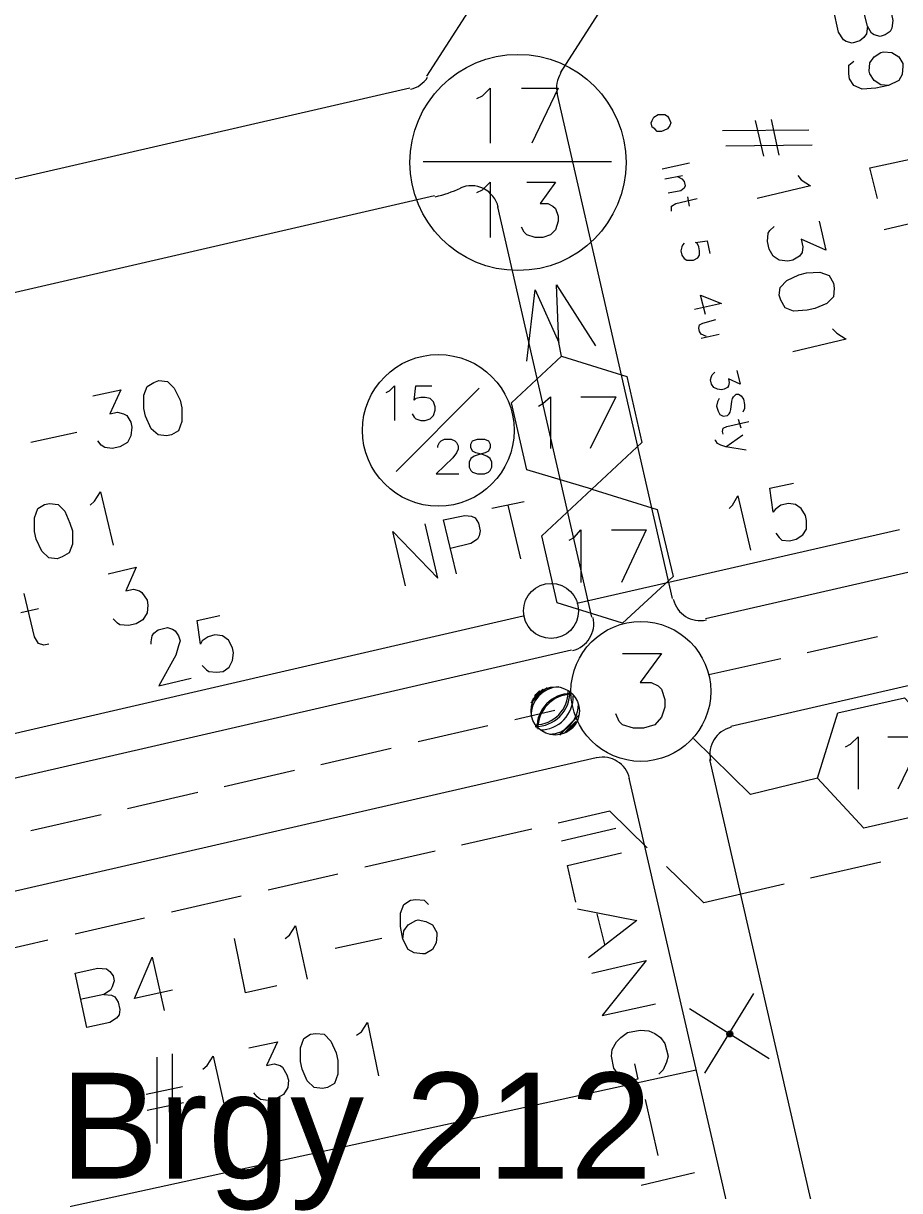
# Model space of a CAD drawing. Header units: millimetres. Extents: x 0.09 to 0.957, y 0.015 to 0.727.
# Drawn here: x 0.4397 to 0.5489, y 0.3607 to 0.5061 of the extents above; entities that cross this region are included whole.
import ezdxf

# ---------------------------------------------------------------- set-up
doc = ezdxf.new("R2010")
doc.units = ezdxf.units.MM
for name, color, linetype, true_color in [('PDF_s48$Cable-565', 23, 'Continuous', 0xdd8a6e), ('PDF_s48$LOTS', 254, 'Continuous', 0xdcdcdc), ('PDF_s48$ROAD', 8, 'Continuous', 0x808080), ('PDF_s48$SDU', 157, 'Continuous', 0x396472), ('PDF_Text', 52, 'Continuous', 0xb8b800)]:
    doc.layers.add(name, color=color, linetype=linetype, true_color=true_color)
for name, color, linetype in [('PDF_s48$HCOUNT', 1, 'Continuous'), ('PDF_s48$NAME-LANDMARK', 7, 'Continuous'), ('PDF_s48$NAME-ROAD', 7, 'Continuous'), ('PDF_s48$Passives-Splt2way', 7, 'Continuous'), ('PDF_s48$Passives-TapOffs', 7, 'Continuous'), ('PDF_s48$POLE', 7, 'Continuous'), ('PDF_s48$STRAND', 7, 'Continuous'), ('PDF_s48$Symbols-EndOfLine', 7, 'Continuous'), ('PDF_s48$Symbols-Terminator', 7, 'Continuous')]:
    doc.layers.add(name, color=color, linetype=linetype)
doc.styles.add('PDF Swiss721BT-LightCondensed', font='arial.ttf')

msp = doc.modelspace()

# ---------------------------------------------------------------- hatches: boundary and pattern name
at = {"layer": 'PDF_s48$STRAND', "true_color": 0xdcdcdc, "transparency": 33554559}
for points in [[(0.5273115332031202, 0.3805260937499965), (0.5272059374999952, 0.3802093066406215), (0.5276283203124952, 0.3803149023437465)], [(0.5276283203124952, 0.3803149023437465), (0.5272059374999952, 0.3802093066406215), (0.5274171289062451, 0.3798925195312465)], [(0.5276283203124952, 0.3803149023437465), (0.5274171289062451, 0.3798925195312465), (0.5277339160156203, 0.3798925195312465)], [(0.5276283203124952, 0.3803149023437465), (0.5278395117187451, 0.3806316894531215), (0.5275227246093701, 0.3806316894531215)], [(0.5280507031249952, 0.3803149023437465), (0.5278395117187451, 0.3806316894531215), (0.5276283203124952, 0.3803149023437465)], [(0.5277339160156203, 0.3798925195312465), (0.5280507031249952, 0.3799981152343715), (0.5276283203124952, 0.3803149023437465)], [(0.5276283203124952, 0.3803149023437465), (0.5280507031249952, 0.3799981152343715), (0.5280507031249952, 0.3803149023437465)]]:
    msp.add_hatch(color=254, dxfattribs=at).paths.add_polyline_path(points)

# ---------------------------------------------------------------- linework, layer by layer
at = {"layer": 'PDF_s48$Cable-565', "lineweight": 13}
for points in [[(0.54610756835937, 0.4297336914062461), (0.5373431249999951, 0.4277273730468711)], [(0.5340696582031202, 0.4269882031249961), (0.5250940234374953, 0.4249818847656212)], [(0.5058756054687454, 0.4205468652343712), (0.5009126074218705, 0.4193853124999962)], [(0.4975335449218705, 0.4186461425781212), (0.4888746972656205, 0.4166398242187463)], [(0.5386102734374952, 0.4120992089843713), (0.5302682128906202, 0.4100928906249962), (0.5231933007812453, 0.4170622070312462)], [(0.4854956347656206, 0.4157950585937462), (0.4767311914062457, 0.4137887402343712)], [(0.4734577246093707, 0.4130495703124962), (0.4646932812499957, 0.4110432519531213)], [(0.4614198144531208, 0.4103040820312463), (0.4526553710937458, 0.4082977636718713)], [(0.4493819042968709, 0.4075585937499963), (0.440617460937496, 0.4055522753906213)], [(0.5173855371093703, 0.4034403613281213), (0.5127393261718703, 0.4079809765624963), (0.5062979882812453, 0.4065026367187463)], [(0.5030245214843704, 0.4057634667968713), (0.4942600781249955, 0.4037571484374963)], [(0.4909866113281205, 0.4030179785156213), (0.4822221679687456, 0.4010116601562463)], [(0.54652995117187, 0.4016452343749963), (0.537765507812495, 0.3996389160156213)], [(0.4788431054687456, 0.4001668945312464), (0.4701842578124957, 0.3981605761718713)], [(0.5344920410156201, 0.3988997460937464), (0.5244604492187454, 0.3965766406249964), (0.5198142382812452, 0.4011172558593713)], [(0.4668051953124957, 0.3974214062499963), (0.4581463476562459, 0.3954150878906213)], [(0.4547672851562459, 0.3946759179687463), (0.4461084374999959, 0.3926695996093714)], [(0.442729374999996, 0.3919304296874964), (0.434070527343746, 0.3899241113281215)]]:
    msp.add_lwpolyline(points, dxfattribs=at)
at = {"layer": 'PDF_s48$HCOUNT', "lineweight": 9}
for points in [[(0.4848620605468705, 0.4601452539062458), (0.4852844433593705, 0.4603564453124958), (0.4859180175781205, 0.4609900195312458), (0.4859180175781205, 0.4566605957031208)], [(0.4881355273437455, 0.4575053613281208), (0.4883467187499956, 0.4570829785156209), (0.4885579101562456, 0.4568717871093709), (0.4891914843749955, 0.4566605957031208), (0.4897194628906206, 0.4566605957031208), (0.4903530371093705, 0.4568717871093709), (0.4907754199218705, 0.4572941699218708), (0.4909866113281205, 0.4579277441406208), (0.4909866113281205, 0.4583501269531208), (0.4907754199218705, 0.4589837011718708), (0.4903530371093705, 0.4594060839843709), (0.4897194628906206, 0.4595116796874958), (0.4891914843749955, 0.4595116796874958), (0.4885579101562456, 0.4594060839843709), (0.4883467187499956, 0.4591948925781208), (0.4885579101562456, 0.4609900195312458), (0.4905642285156205, 0.4609900195312458)], [(0.4964775878906205, 0.4606732324218708), (0.4861292089843705, 0.4503248535156209)], [(0.4913033984374956, 0.4532815332031209), (0.4913033984374956, 0.4534927246093709), (0.4915145898437455, 0.4539151074218708), (0.4917257812499955, 0.4541262988281209), (0.4921481640624955, 0.4543374902343709), (0.4929929296874955, 0.4543374902343709), (0.4934153124999955, 0.4541262988281209), (0.4936265039062455, 0.4539151074218708), (0.4938376953124955, 0.4534927246093709), (0.4938376953124955, 0.4530703417968709), (0.4936265039062455, 0.4526479589843709), (0.4932041210937454, 0.4520143847656209), (0.4910922070312455, 0.4500080664062459), (0.4939432910156205, 0.4500080664062459)]]:
    msp.add_lwpolyline(points, dxfattribs=at)
msp.add_lwpolyline([(0.4962663964843705, 0.4543374902343709), (0.4971111621093704, 0.4543374902343709), (0.4976391406249955, 0.4541262988281209), (0.4978503320312454, 0.4537039160156209), (0.4978503320312454, 0.4532815332031209), (0.4976391406249955, 0.4528591503906209), (0.4972167578124954, 0.4526479589843709), (0.4964775878906205, 0.4524367675781209), (0.4958440136718705, 0.4522255761718708), (0.4954216308593705, 0.4519087890624959), (0.4952104394531205, 0.4514864062499959), (0.4952104394531205, 0.4508528320312459), (0.4954216308593705, 0.4504304492187459), (0.4956328222656205, 0.4502192578124959), (0.4962663964843705, 0.4500080664062459), (0.4971111621093704, 0.4500080664062459), (0.4976391406249955, 0.4502192578124959), (0.4978503320312454, 0.4504304492187459), (0.4980615234374955, 0.4508528320312459), (0.4980615234374955, 0.4514864062499959), (0.4978503320312454, 0.4519087890624959), (0.4974279492187455, 0.4522255761718708), (0.4968999707031205, 0.4524367675781209), (0.4960552050781205, 0.4526479589843709), (0.4956328222656205, 0.4528591503906209), (0.4954216308593705, 0.4532815332031209), (0.4954216308593705, 0.4537039160156209), (0.4956328222656205, 0.4541262988281209)], close=True, dxfattribs=at)
msp.add_circle((0.491374404822804, 0.4554351811899925), 0.0094508149037539, dxfattribs=at)
at = {"layer": 'PDF_s48$LOTS', "lineweight": 0}
msp.add_lwpolyline([(0.4183367675781212, 0.3528600195312467), (0.5235100878906203, 0.3757742871093716)], dxfattribs=at)
at = {"layer": 'PDF_s48$NAME-LANDMARK', "lineweight": 0}
msp.add_lwpolyline([(0.5201310253906203, 0.4942526660156205), (0.5203422167968702, 0.4937246874999955), (0.5202366210937452, 0.4934079003906204), (0.5199198339843702, 0.4929855175781205), (0.5194974511718702, 0.4927743261718705), (0.5191806640624952, 0.4926687304687455), (0.5186526855468703, 0.4926687304687455), (0.5183358984374954, 0.4929855175781205), (0.5180191113281203, 0.4931967089843705), (0.5179135156249953, 0.4937246874999955), (0.5180191113281203, 0.4940414746093705), (0.5182303027343702, 0.4944638574218705), (0.5187582812499953, 0.4947806445312456), (0.5196030468749953, 0.4947806445312456), (0.5199198339843702, 0.4945694531249955)], close=True, dxfattribs=at)
for points in [[(0.5192862597656203, 0.4880225195312456), (0.5226653222656202, 0.4887616894531205)], [(0.5196030468749953, 0.4867553710937456), (0.5218205566406203, 0.4871777539062455)], [(0.5211869824218703, 0.4870721582031205), (0.5217149609374953, 0.4867553710937456), (0.5220317480468701, 0.4864385839843706), (0.5221373437499953, 0.4859106054687456), (0.5220317480468701, 0.4855938183593706), (0.5216093652343702, 0.4852770312499956), (0.5200254296874953, 0.4849602441406206)], [(0.5204478124999952, 0.4827427343749956), (0.5204478124999952, 0.4833763085937456), (0.5209757910156202, 0.4836930957031206), (0.5236156835937451, 0.4843266699218706)], [(0.5226653222656202, 0.4833763085937456), (0.5224541308593702, 0.4845378613281206)], [(0.5220317480468701, 0.4787300976562456), (0.5218205566406203, 0.4785189062499957), (0.5217149609374953, 0.4783077148437456), (0.5216093652343702, 0.4777797363281206), (0.5217149609374953, 0.4772517578124957), (0.5220317480468701, 0.4768293749999957), (0.5223485351562452, 0.4766181835937457), (0.5231933007812453, 0.4766181835937457), (0.5237212792968702, 0.4769349707031206), (0.5239324707031202, 0.4772517578124957), (0.5239324707031202, 0.4777797363281206), (0.5238268749999953, 0.4783077148437456), (0.5236156835937451, 0.4787300976562456), (0.5234044921874953, 0.4788356933593706), (0.5248828320312452, 0.4790468847656207), (0.5251996191406202, 0.4774629492187457)], [(0.5246716406249952, 0.4698600585937457), (0.5240380664062452, 0.4722887597656208), (0.5266779589843703, 0.4712328027343708), (0.5232988964843701, 0.4704936328124957)], [(0.5247772363281202, 0.4671145703124957), (0.5241436621093702, 0.4674313574218707), (0.5239324707031202, 0.4677481445312458), (0.5238268749999953, 0.4681705273437457), (0.5239324707031202, 0.4685929101562457), (0.5243548535156202, 0.4688041015624957), (0.5259387890624952, 0.4692264843749957)], [(0.5241436621093702, 0.4669033789062457), (0.5263611718749952, 0.4674313574218707)], [(0.5285786816406202, 0.4628907421874958), (0.5290010644531202, 0.4612012109374958), (0.5275227246093701, 0.4618347851562458), (0.5276283203124952, 0.4614124023437458), (0.5275227246093701, 0.4609900195312458), (0.5274171289062451, 0.4607788281249958), (0.5269947460937452, 0.4605676367187458), (0.5266779589843703, 0.4604620410156208), (0.5261499804687452, 0.4605676367187458), (0.5257275976562453, 0.4607788281249958), (0.5254108105468703, 0.4612012109374958), (0.5253052148437451, 0.4617291894531208), (0.5254108105468703, 0.4621515722656208), (0.5255164062499952, 0.4623627636718707), (0.5258331933593702, 0.4626795507812458)], [(0.5263611718749952, 0.4594060839843709), (0.5261499804687452, 0.4589837011718708), (0.5260443847656202, 0.4584557226562458), (0.5262555761718702, 0.4578221484374958), (0.5264667675781202, 0.4573997656249958), (0.5268891503906202, 0.4571885742187459), (0.5274171289062451, 0.4572941699218708), (0.5276283203124952, 0.4575053613281208), (0.5277339160156203, 0.4577165527343709), (0.5278395117187451, 0.4580333398437458), (0.5279451074218703, 0.4590892968749958), (0.5280507031249952, 0.4594060839843709), (0.5281562988281201, 0.4596172753906208), (0.5284730859374952, 0.4599340624999958), (0.5287898730468701, 0.4599340624999958), (0.5291066601562451, 0.4597228710937458), (0.5294234472656201, 0.4593004882812458), (0.5295290429687451, 0.4586669140624958), (0.5295290429687451, 0.4581389355468709), (0.5293178515624951, 0.4577165527343709)], [(0.5291066601562451, 0.4557102343749958), (0.5287898730468701, 0.4567661914062458)], [(0.5268891503906202, 0.4549710644531208), (0.5267835546874952, 0.4552878515624958), (0.5268891503906202, 0.4557102343749958), (0.5273115332031202, 0.4559214257812458), (0.5300570214843701, 0.4565549999999959)], [(0.5272059374999952, 0.4533871289062458), (0.5265723632812451, 0.4535983203124959), (0.5261499804687452, 0.4538095117187459), (0.5259387890624952, 0.4541262988281209), (0.5258331933593702, 0.4542318945312458)], [(0.5297402343749952, 0.4529647460937458), (0.5272059374999952, 0.4533871289062458), (0.5293178515624951, 0.4548654687499959)], [(0.4502266699218709, 0.437547773437496), (0.4537113281249959, 0.438392539062496), (0.4524441796874959, 0.435435859374996), (0.4533945410156209, 0.4356470507812461), (0.4541337109374959, 0.435435859374996), (0.4544504980468708, 0.4352246679687461), (0.4550840722656208, 0.434274306640621), (0.4551896679687459, 0.433640732421871), (0.4550840722656208, 0.4326903710937461), (0.4545560937499959, 0.4318456054687461), (0.4537113281249959, 0.4313176269531211), (0.4527609667968708, 0.4311064355468711), (0.4517050097656209, 0.4312120312499961), (0.4513882226562459, 0.4314232226562461), (0.450860244140621, 0.431951201171871)], [(0.442834970703121, 0.4287833300781211), (0.442201396484371, 0.4286777343749961), (0.4415678222656209, 0.4288889257812461), (0.441039843749996, 0.4297336914062461), (0.439772695312496, 0.4351190722656211)], [(0.4415678222656209, 0.433218349609371), (0.439350312499996, 0.4326903710937461)]]:
    msp.add_lwpolyline(points, dxfattribs=at)
at = {"layer": 'PDF_s48$NAME-ROAD', "lineweight": 9}
for points in [[(0.5067203710937453, 0.4042851269531213), (0.5134784960937453, 0.4058690624999963)], [(0.5085154980468704, 0.3966822363281213), (0.5074595410156205, 0.4012228515624964), (0.5142176660156202, 0.4028067871093713)], [(0.5087266894531205, 0.3958374707031214), (0.5161183886718704, 0.3943591308593714), (0.5100994335937453, 0.3897129199218714)], [(0.5121057519531202, 0.3914024511718714), (0.5111553906249953, 0.3952038964843714)], [(0.5105218164062454, 0.3878121972656214), (0.5172799414062453, 0.3893961328124964), (0.5117889648437453, 0.3825324121093715), (0.5184414941406204, 0.3840107519531215)], [(0.5158016015624954, 0.3765134570312465), (0.5162239843749952, 0.3746127343749965), (0.5152736230468702, 0.3744015429687466), (0.5145344531249954, 0.3747183300781216), (0.5137952832031204, 0.3752463085937465), (0.5132673046874953, 0.3759854785156215), (0.5129505175781203, 0.3774638183593715), (0.5130561132812453, 0.3783085839843715), (0.5135840917968703, 0.3792589453124965), (0.5141120703124953, 0.3797869238281215), (0.5149568359374952, 0.3804204980468715), (0.5165407714843702, 0.3807372851562465), (0.5175967285156203, 0.3806316894531215), (0.5183358984374954, 0.3803149023437465), (0.5190750683593702, 0.3797869238281215), (0.5196030468749953, 0.3790477539062465), (0.5200254296874953, 0.3774638183593715), (0.5198142382812452, 0.3767246484374965), (0.5193918554687453, 0.3757742871093716), (0.5188638769531203, 0.3752463085937465)], [(0.5187582812499953, 0.3651091210937467), (0.5171743457031203, 0.3720784374999966)], [(0.5166463671874953, 0.3614132714843717), (0.5232988964843701, 0.3629972070312466)]]:
    msp.add_lwpolyline(points, dxfattribs=at)
at = {"layer": 'PDF_s48$Passives-Splt2way', "lineweight": 9}
for points in [[(0.5143232617187453, 0.4276217773437461), (0.5191806640624952, 0.4276217773437461), (0.5165407714843702, 0.4240315234374961), (0.5179135156249953, 0.4240315234374961), (0.5187582812499953, 0.4236091406249961), (0.5191806640624952, 0.4231867578124961), (0.5196030468749953, 0.4219196093749961), (0.5196030468749953, 0.4209692480468712), (0.5191806640624952, 0.4197020996093712), (0.5183358984374954, 0.4187517382812462), (0.5169631542968702, 0.4183293554687462), (0.5156960058593703, 0.4183293554687462), (0.5143232617187453, 0.4187517382812462), (0.5139008789062453, 0.4191741210937462), (0.5134784960937453, 0.4201244824218711)], [(0.5040804785156203, 0.4229755664062461), (0.5033413085937454, 0.4222363964843712), (0.5040804785156203, 0.4229755664062461), (0.5033413085937454, 0.4223419921874961)], [(0.5039748828124954, 0.4229755664062461), (0.5034469042968704, 0.4223419921874961), (0.5039748828124954, 0.4228699707031212), (0.5034469042968704, 0.4224475878906211), (0.5038692871093704, 0.4228699707031212)], [(0.5038692871093704, 0.4227643749999962), (0.5035524999999954, 0.4224475878906211)], [(0.5037636914062454, 0.4227643749999962), (0.5036580957031204, 0.4225531835937461)], [(0.5088322851562453, 0.4199132910156212), (0.5065091796874954, 0.4175901855468712), (0.5088322851562453, 0.4199132910156212), (0.5065091796874954, 0.4174845898437462)], [(0.5085154980468704, 0.4190685253906211), (0.5073539453124953, 0.4178013769531212)], [(0.5083043066406204, 0.4186461425781212), (0.5076707324218704, 0.4181181640624962), (0.5081987109374952, 0.4186461425781212), (0.5077763281249954, 0.4181181640624962)], [(0.5081987109374952, 0.4185405468749962), (0.5077763281249954, 0.4182237597656212)], [(0.5080931152343704, 0.4185405468749962), (0.5078819238281203, 0.4182237597656212)]]:
    msp.add_lwpolyline(points, dxfattribs=at)
for points in [[(0.5029189257812455, 0.4214972265624962), (0.5049252441406205, 0.4233979492187462)], [(0.5030245214843704, 0.4217084179687462), (0.5047140527343704, 0.4232923535156212)], [(0.5031301171874955, 0.4219196093749961), (0.5043972656249954, 0.4231867578124961)], [(0.5045028613281204, 0.4231867578124961), (0.5031301171874955, 0.4219196093749961)], [(0.5071427539062455, 0.4178013769531212), (0.5085154980468704, 0.4191741210937462)], [(0.5072483496093703, 0.4178013769531212), (0.5085154980468704, 0.4191741210937462)], [(0.5085154980468704, 0.4190685253906211), (0.5072483496093703, 0.4178013769531212)], [(0.5073539453124953, 0.4179069726562462), (0.5085154980468704, 0.4189629296874962)], [(0.5073539453124953, 0.4179069726562462), (0.5084099023437454, 0.4189629296874962)], [(0.5074595410156205, 0.4179069726562462), (0.5084099023437454, 0.4189629296874962)], [(0.5074595410156205, 0.4179069726562462), (0.5084099023437454, 0.4188573339843712)]]:
    msp.add_lwpolyline(points, close=True, dxfattribs=at)
for centre, radius in [((0.5166127988167281, 0.4229104160042266), 0.0087116445426422), ((0.5059472027743755, 0.4204816070712509), 0.0030094769131199)]:
    msp.add_circle(centre, radius, dxfattribs=at)
for centre, radius, start, end in [((0.5065651774088012, 0.4198604931641014), 0.0036466338648933, 92.53978171343367, 180.8295869223118), ((0.5033941064452413, 0.4229227685547528), 0.0041713644237402, 270.7252242999611, 0.725224298098252), ((0.5034997021485051, 0.4228171728514844), 0.0042769518767355, 269.2926806304748, 0.7073193695512093), ((0.5079347216796978, 0.4183821533202983), 0.0042769518768195, 90.70731936874384, 180.7073193684017), ((0.5080403173829656, 0.4182765576170304), 0.004276951876964, 90.7073193706312, 180.7073193664649), ((0.5040276806640588, 0.4222891943359288), 0.0041713644236653, 270.7252242990469, 0.7252242991269704), ((0.5051892333984263, 0.4212332373046838), 0.0036434343308522, 270.8303154863615, 0.8303154862532736)]:
    msp.add_arc(centre, radius, start, end, dxfattribs=at)
at = {"layer": 'PDF_s48$Passives-TapOffs', "lineweight": 9}
for points in [[(0.5004902246093704, 0.4588781054687459), (0.5067203710937453, 0.4646858691406207), (0.5148512402343703, 0.4621515722656208), (0.5167519628906203, 0.4539151074218708), (0.5105218164062454, 0.448107343749996), (0.5023909472656204, 0.4505360449218708)], [(0.5042916699218704, 0.442299580078121), (0.5105218164062454, 0.448107343749996), (0.5186526855468703, 0.4455730468749959), (0.5206590039062453, 0.437230986328121), (0.5143232617187453, 0.4314232226562461), (0.5061923925781203, 0.4339575195312461)], [(0.54441803710937, 0.4058690624999963), (0.5386102734374952, 0.4120992089843713), (0.5411445703124951, 0.4202300781249962), (0.54948663085937, 0.4221308007812461), (0.5552943945312449, 0.4159006542968712), (0.552760097656245, 0.4077697851562462)]]:
    msp.add_lwpolyline(points, close=True, dxfattribs=at)
for points in [[(0.5038692871093704, 0.4584557226562458), (0.5043972656249954, 0.4587725097656208), (0.5053476269531203, 0.4596172753906208), (0.5053476269531203, 0.4531759374999959)], [(0.5091490722656205, 0.4596172753906208), (0.5134784960937453, 0.4596172753906208), (0.5103106249999954, 0.4531759374999959)], [(0.5076707324218704, 0.441771601562496), (0.5083043066406204, 0.4420883886718709), (0.5091490722656205, 0.443038749999996), (0.5091490722656205, 0.436491816406246)], [(0.5129505175781203, 0.443038749999996), (0.5172799414062453, 0.443038749999996), (0.5142176660156202, 0.436491816406246)], [(0.5420949316406201, 0.4160062499999963), (0.54272850585937, 0.4163230371093712), (0.5436788671874951, 0.4172733984374962), (0.5436788671874951, 0.4107264648437462)], [(0.54737471679687, 0.4172733984374962), (0.5518097363281199, 0.4172733984374962), (0.54864186523437, 0.4107264648437462)]]:
    msp.add_lwpolyline(points, dxfattribs=at)
at = {"layer": 'PDF_s48$POLE', "lineweight": 0}
for points in [[(0.5020741601562455, 0.4465234082031209), (0.4980615234374955, 0.4456786425781209)], [(0.5016517773437456, 0.439448496093746), (0.5000678417968705, 0.4461010253906209)], [(0.4872907617187456, 0.436069433593746), (0.4857068261718706, 0.442827558593746), (0.4913033984374956, 0.437019794921871), (0.4897194628906206, 0.4437779199218709)], [(0.4936265039062455, 0.437547773437496), (0.4920425683593705, 0.4443058984374959), (0.4946824609374955, 0.4448338769531209), (0.4955272265624954, 0.444728281249996), (0.4959496093749955, 0.4445170898437459), (0.4963719921874955, 0.4438835156249959), (0.4965831835937454, 0.442933154296871), (0.4964775878906205, 0.442299580078121), (0.4962663964843705, 0.441877197265621), (0.4954216308593705, 0.441349218749996), (0.4928873339843705, 0.440715644531246)]]:
    msp.add_lwpolyline(points, dxfattribs=at)
msp.add_circle((0.5054191693770439, 0.4329423819423576), 0.0034318345514758, dxfattribs=at)
at = {"layer": 'PDF_s48$ROAD', "lineweight": 0}
for points in [[(0.4899306542968705, 0.4995324511718704), (0.5051364355468704, 0.5231858886718702)], [(0.5066147753906203, 0.4999548339843705), (0.5167519628906203, 0.5157941894531203)], [(0.4878187402343705, 0.4980541113281204), (0.2252022265624979, 0.437653369140621)], [(0.5205534082031203, 0.434485498046871), (0.5061923925781203, 0.4974205371093704)], [(0.4908810156249955, 0.4846434570312456), (0.3612094921874966, 0.4547598730468709)], [(0.5105218164062454, 0.432162392578121), (0.4988006933593704, 0.4832707128906205)], [(0.5785254492187448, 0.4443058984374959), (0.5246716406249952, 0.431951201171871)], [(0.5815877246093697, 0.430895244140621), (0.5278395117187451, 0.4185405468749962)], [(0.5110497949218704, 0.4146335058593712), (0.4263620410156211, 0.3952038964843714)], [(0.5418837402343701, 0.3418780664062468), (0.5251996191406202, 0.4144223144531212)], [(0.5318521484374952, 0.3395549609374969), (0.5151680273437453, 0.4120992089843713)]]:
    msp.add_lwpolyline(points, dxfattribs=at)
msp.add_lwpolyline([(0.5079875195312454, 0.4280441601562461), (0.3734585937499966, 0.3971046191406213, -0.4202355797910521), (0.3693203195913052, 0.399717465933883)], format="xyb", dxfattribs=at)
for centre, radius, start, end in [((0.4871504125207301, 0.5012655995603728), 0.0034318651357337, 282.9474166541455, 327.2661961152252), ((0.5095376270130526, 0.4980976156298345), 0.003431870039048, 147.2662943779482, 192.9473280092692), ((0.495492795257645, 0.4824688064054402), 0.0034318638305695, 12.94741601016914, 114.0381007595697), ((0.4871503868170856, 0.5012656692119783), 0.0171593799831216, 282.9474256247717, 294.0380718191734), ((0.5240048203305433, 0.4351600015884566), 0.0034318621375283, 192.9474122327028, 282.9473679826957), ((0.5073199984115494, 0.4313583945492867), 0.0034318621375177, 282.9474122324915, 12.9473679828743), ((0.5286511929947041, 0.4150960097475763), 0.0034318621375248, 102.9474122326868, 192.947367982756), ((0.5118608290835005, 0.411294402708402), 0.0034318621375394, 12.94741223280793, 102.9473679825128)]:
    msp.add_arc(centre, radius, start, end, dxfattribs=at)
at = {"layer": 'PDF_s48$SDU', "lineweight": 0}
for points in [[(0.54484041992187, 0.5057625976562453), (0.544734824218745, 0.5048122363281204), (0.54441803710937, 0.5043898535156205), (0.543890058593745, 0.5039674707031204), (0.54293969726562, 0.5036506835937454), (0.542200527343745, 0.5038618749999954), (0.5418837402343701, 0.5040730664062454), (0.5412501660156201, 0.5050234277343704), (0.54061659179687, 0.5078745117187454), (0.54737471679687, 0.5094584472656204), (0.54800829101562, 0.5065017675781204), (0.5479026953124949, 0.5055514062499953), (0.5476915039062451, 0.5051290234374953), (0.5470579296874951, 0.5047066406249954), (0.5464243554687451, 0.5044954492187455), (0.54568518554687, 0.5047066406249954), (0.545368398437495, 0.5049178320312454), (0.54484041992187, 0.5057625976562453), (0.544101249999995, 0.5087192773437454)], [(0.547480312499995, 0.4983708984374954), (0.5458963769531201, 0.4980541113281204), (0.54420684570312, 0.4979485156249954), (0.5431508886718701, 0.4983708984374954), (0.5426229101562451, 0.4992156640624954), (0.5425173144531201, 0.4998492382812455), (0.5425173144531201, 0.5009051953124956), (0.5431508886718701, 0.5014331738281204)], [(0.5319577441406201, 0.4896064550781205), (0.5309017871093702, 0.4940414746093705)], [(0.5338584667968701, 0.4897120507812455), (0.5329081054687452, 0.4941470703124955)], [(0.5267835546874952, 0.4927743261718705), (0.5375543164062452, 0.4928799218749955)], [(0.5272059374999952, 0.4908736035156205), (0.5379766992187451, 0.4909791992187455)], [(0.54610756835937, 0.4843266699218706), (0.545157207031245, 0.4881281152343706), (0.5519153320312449, 0.4896064550781205)], [(0.53618157226562, 0.4871777539062455), (0.5366039550781201, 0.4866497753906205), (0.537765507812495, 0.4859106054687456), (0.5311129785156201, 0.4843266699218706)], [(0.55202092773437, 0.4832707128906205), (0.5524433105468699, 0.4827427343749956), (0.5536048632812449, 0.4820035644531206), (0.54695233398437, 0.4804196289062456)], [(0.538821464843745, 0.4814755859374956), (0.539666230468745, 0.4778853320312457), (0.5366039550781201, 0.4792580761718705), (0.5368151464843701, 0.4783077148437456), (0.536709550781245, 0.4775685449218706), (0.53639276367187, 0.4771461621093706), (0.5355479980468701, 0.4766181835937457), (0.53491442382812, 0.4765125878906206), (0.5338584667968701, 0.4766181835937457), (0.5331192968749952, 0.4771461621093706), (0.5325913183593701, 0.4779909277343706), (0.5323801269531201, 0.4789412890624956), (0.5324857226562452, 0.4799972460937456), (0.5326969140624951, 0.4803140332031206), (0.5332248925781201, 0.4808420117187456)], [(0.5405109960937451, 0.4680649316406207), (0.54103897460937, 0.4675369531249957), (0.542200527343745, 0.4667977832031207), (0.5355479980468701, 0.4652138476562458)], [(0.4483259472656209, 0.4597228710937458), (0.4518106054687459, 0.4604620410156208), (0.4504378613281209, 0.4575053613281208), (0.4513882226562459, 0.4577165527343709), (0.4521273925781209, 0.4575053613281208), (0.4525497753906209, 0.4572941699218708), (0.4530777539062459, 0.4564494042968709), (0.4531833496093709, 0.4558158300781209), (0.4530777539062459, 0.4547598730468709), (0.4526553710937458, 0.4539151074218708), (0.4517050097656209, 0.4533871289062458), (0.4507546484374959, 0.4531759374999959), (0.4498042871093709, 0.4532815332031209), (0.4493819042968709, 0.4535983203124959), (0.4489595214843709, 0.4541262988281209)], [(0.446319628906246, 0.4551822558593709), (0.440617460937496, 0.4539151074218708)], [(0.4480091601562459, 0.4461010253906209), (0.448537138671871, 0.4466290039062459), (0.4492763085937458, 0.4477905566406209), (0.450860244140621, 0.441138027343746)], [(0.4869739746093705, 0.3920360253906214), (0.4866571874999956, 0.3936199609374964), (0.4866571874999956, 0.3953094921874963), (0.4870795703124955, 0.3963654492187463), (0.4879243359374956, 0.3968934277343714), (0.4885579101562456, 0.3969990234374963), (0.4896138671874956, 0.3968934277343714), (0.4901418457031205, 0.3963654492187463)], [(0.4722961718749957, 0.3921416210937464), (0.4728241503906207, 0.3925640039062464), (0.4735633203124957, 0.3937255566406214), (0.4750416601562457, 0.3870730273437464)], [(0.4712402148437457, 0.3862282617187465), (0.4673331738281207, 0.3853834960937465), (0.4659604296874958, 0.3921416210937464)], [(0.4843340820312456, 0.3921416210937464), (0.4785263183593706, 0.3908744726562464)], [(0.4582519433593708, 0.3857002832031214), (0.4535001367187459, 0.3846443261718714), (0.4557176464843708, 0.3898185156249964), (0.4571959863281208, 0.3831659863281215)], [(0.4496986914062459, 0.3851723046874965), (0.4506490527343709, 0.3850667089843714), (0.4510714355468709, 0.3848555175781214), (0.4514938183593709, 0.3842219433593715), (0.4517050097656209, 0.3832715820312465), (0.4515994140624958, 0.3826380078124964), (0.4512826269531209, 0.3822156249999965), (0.4504378613281209, 0.3816876464843715), (0.4475867773437459, 0.3810540722656215), (0.4461084374999959, 0.3878121972656214), (0.4489595214843709, 0.3884457714843714), (0.4500154785156209, 0.3883401757812464), (0.4504378613281209, 0.3880233886718714), (0.450860244140621, 0.3874954101562464), (0.4509658398437458, 0.3868618359374965), (0.4507546484374959, 0.3861226660156214), (0.4505434570312459, 0.3857002832031214), (0.4496986914062459, 0.3851723046874965), (0.4467420117187459, 0.3845387304687465)], [(0.4811662109374956, 0.3801037109374965), (0.4817997851562456, 0.3805260937499965), (0.4825389550781206, 0.3816876464843715), (0.4839116992187456, 0.3750351171874966)], [(0.4677555566406208, 0.3785197753906215), (0.4713458105468707, 0.3792589453124965), (0.4699730664062458, 0.3763022656249965), (0.4709234277343707, 0.3765134570312465), (0.4716625976562458, 0.3763022656249965), (0.4719793847656207, 0.3760910742187465), (0.4725073632812457, 0.3751407128906216), (0.4727185546874957, 0.3745071386718716), (0.4726129589843707, 0.3735567773437465), (0.4720849804687457, 0.3727120117187466), (0.4711346191406207, 0.3721840332031216), (0.4701842578124957, 0.3719728417968716), (0.4692338964843707, 0.3720784374999966), (0.4688115136718708, 0.3723952246093716), (0.4683891308593707, 0.3729232031249965)], [(0.4563512207031208, 0.3665874609374966), (0.4563512207031208, 0.3773582226562465)], [(0.4582519433593708, 0.3670098437499966), (0.4582519433593708, 0.3777806054687465)], [(0.4620533886718708, 0.3758798828124965), (0.4625813671874958, 0.3763022656249965), (0.4633205371093708, 0.3774638183593715), (0.4647988769531208, 0.3708112890624966)], [(0.4595190917968708, 0.3736623730468715), (0.4549784765624958, 0.3727120117187466)], [(0.4596246874999958, 0.3716560546874966), (0.4550840722656208, 0.3707056933593716)]]:
    msp.add_lwpolyline(points, dxfattribs=at)
for points in [[(0.54652995117187, 0.4984764941406205), (0.54568518554687, 0.4990044726562454), (0.545157207031245, 0.4998492382812455), (0.54505161132812, 0.5001660253906204), (0.545157207031245, 0.5012219824218704), (0.54568518554687, 0.5019611523437454), (0.54652995117187, 0.5024891308593704), (0.546846738281245, 0.5025947265624954), (0.5479026953124949, 0.5024891308593704), (0.548747460937495, 0.5019611523437454), (0.54927543945312, 0.5011163867187454), (0.54927543945312, 0.5007995996093704), (0.5491698437499949, 0.4997436425781205), (0.548747460937495, 0.4990044726562454), (0.547480312499995, 0.4983708984374954)], [(0.54061659179687, 0.4737670996093707), (0.540722187499995, 0.4731335253906207), (0.54061659179687, 0.4720775683593707), (0.5397718261718701, 0.4712328027343708), (0.53829348632812, 0.4705992285156208), (0.5373431249999951, 0.4703880371093707), (0.5356535937499951, 0.4702824414062457), (0.534597636718745, 0.4707048242187457), (0.5340696582031202, 0.4716551855468707), (0.5338584667968701, 0.4722887597656208), (0.5339640624999951, 0.4732391210937457), (0.5348088281249951, 0.4740838867187457), (0.5362871679687452, 0.4748230566406207), (0.5372375292968701, 0.4750342480468707), (0.5389270605468701, 0.4751398437499957), (0.5400886132812451, 0.4747174609374956)], [(0.4559288378906209, 0.4614124023437458), (0.4565624121093708, 0.4616235937499958), (0.4576183691406208, 0.4615179980468708), (0.4584631347656208, 0.4606732324218708), (0.4592023046874959, 0.4591948925781208), (0.4594134960937458, 0.4582445312499958), (0.4594134960937458, 0.4565549999999959), (0.4589911132812458, 0.4553934472656209), (0.4581463476562459, 0.4548654687499959), (0.4575127734374959, 0.4547598730468709), (0.4564568164062459, 0.4548654687499959), (0.4556120507812458, 0.4556046386718708), (0.4548728808593708, 0.4571885742187459), (0.4546616894531209, 0.4581389355468709), (0.4546616894531209, 0.4598284667968708), (0.4550840722656208, 0.4608844238281208)], [(0.442306992187496, 0.4462066210937459), (0.442940566406246, 0.4463122167968709), (0.443996523437496, 0.4462066210937459), (0.4448412890624959, 0.445361855468746), (0.4454748632812459, 0.4438835156249959), (0.445791650390621, 0.442933154296871), (0.445791650390621, 0.441243623046871), (0.4453692675781209, 0.440187666015621), (0.444524501953121, 0.439659687499996), (0.4438909277343709, 0.439448496093746), (0.442834970703121, 0.439554091796871), (0.4419902050781209, 0.440398857421871), (0.441251035156246, 0.441877197265621), (0.441039843749996, 0.442827558593746), (0.441039843749996, 0.4445170898437459), (0.441462226562496, 0.4456786425781209)], [(0.4870795703124955, 0.3930919824218714), (0.4876075488281205, 0.3938311523437464), (0.4885579101562456, 0.3943591308593714), (0.4888746972656205, 0.3944647265624963), (0.4898250585937455, 0.3942535351562464), (0.4906698242187455, 0.3938311523437464), (0.4911978027343705, 0.3928807910156214), (0.4911978027343705, 0.3925640039062464), (0.4910922070312455, 0.3916136425781214), (0.4906698242187455, 0.3907688769531214), (0.4897194628906206, 0.3902408984374964), (0.4894026757812455, 0.3902408984374964), (0.4883467187499956, 0.3903464941406214), (0.4876075488281205, 0.3907688769531214), (0.4869739746093705, 0.3920360253906214)], [(0.4754640429687457, 0.3802093066406215), (0.4760976171874957, 0.3803149023437465), (0.4771535742187457, 0.3802093066406215), (0.4779983398437456, 0.3793645410156215), (0.4786319140624956, 0.3778862011718715), (0.4788431054687456, 0.3769358398437465), (0.4788431054687456, 0.3752463085937465), (0.4784207226562457, 0.3740847558593716), (0.4775759570312456, 0.3735567773437465), (0.4769423828124956, 0.3734511816406216), (0.4758864257812457, 0.3735567773437465), (0.4750416601562457, 0.3744015429687466), (0.4744080859374957, 0.3758798828124965), (0.4741968945312457, 0.3768302441406215), (0.4741968945312457, 0.3785197753906215), (0.4746192773437457, 0.3796813281249965)]]:
    msp.add_lwpolyline(points, close=True, dxfattribs=at)
at = {"layer": 'PDF_s48$STRAND', "lineweight": 0}
for points in [[(0.5334360839843701, 0.4426163671874959), (0.5338584667968701, 0.4420883886718709), (0.5341752539062452, 0.441771601562496), (0.5351256152343701, 0.441666005859371), (0.5359703808593701, 0.441877197265621), (0.5368151464843701, 0.442405175781246), (0.5372375292968701, 0.443144345703121), (0.5372375292968701, 0.444200302734371), (0.537131933593745, 0.4448338769531209), (0.5366039550781201, 0.4456786425781209), (0.5358647851562451, 0.4462066210937459), (0.5350200195312452, 0.4463122167968709), (0.5340696582031202, 0.4461010253906209), (0.5333304882812451, 0.4455730468749959), (0.5331192968749952, 0.445256259765621), (0.5326969140624951, 0.4482129394531209), (0.5356535937499951, 0.4488465136718709)], [(0.5276283203124952, 0.4456786425781209), (0.5280507031249952, 0.4461010253906209), (0.5286842773437451, 0.4472625781249959), (0.5302682128906202, 0.4405044531249959)], [(0.4619477929687458, 0.4261434374999961), (0.4624757714843708, 0.4256154589843712), (0.4627925585937457, 0.4254042675781211), (0.4637429199218708, 0.4252986718749961), (0.4645876855468708, 0.4254042675781211), (0.4653268554687457, 0.4259322460937461), (0.4657492382812457, 0.4267770117187461), (0.4658548339843708, 0.4277273730468711), (0.4657492382812457, 0.4283609472656211), (0.4652212597656208, 0.4293113085937461), (0.4644820898437457, 0.4298392871093711), (0.4635317285156208, 0.4299448828124961), (0.4626869628906208, 0.4297336914062461), (0.4619477929687458, 0.429205712890621), (0.4617366015624958, 0.4287833300781211), (0.4613142187499958, 0.4317400097656211), (0.4641653027343708, 0.4323735839843711)], [(0.4556120507812458, 0.4287833300781211), (0.4556120507812458, 0.4291001171874961), (0.4557176464843708, 0.4298392871093711), (0.4559288378906209, 0.4301560742187461), (0.4564568164062459, 0.4305784570312461), (0.4576183691406208, 0.430895244140621), (0.4582519433593708, 0.4306840527343711), (0.4585687304687458, 0.430472861328121), (0.4589911132812458, 0.4298392871093711), (0.4592023046874959, 0.429205712890621), (0.4589911132812458, 0.4285721386718711), (0.4586743261718708, 0.4274105859374961), (0.4565624121093708, 0.4236091406249961), (0.4605750488281208, 0.4245595019531211)]]:
    msp.add_lwpolyline(points, dxfattribs=at)
at = {"layer": 'PDF_s48$STRAND', "color": 254, "lineweight": 0, "true_color": 0xdcdcdc}
for points in [[(0.54885305664062, 0.443038749999996), (0.5086210937499953, 0.433851923828121)], [(0.5019685644531205, 0.4322679882812461), (0.4249892968749962, 0.4145279101562462)], [(0.5245660449218701, 0.3753519042968715), (0.53069059570312, 0.3852779003906214)], [(0.5325913183593701, 0.3771470312499965), (0.5226653222656202, 0.3833771777343715)]]:
    msp.add_lwpolyline(points, dxfattribs=at)
msp.add_circle((0.5277008304206479, 0.3802480059180837), 0.0003695816479102, dxfattribs=at)
at = {"layer": 'PDF_s48$Symbols-EndOfLine', "lineweight": 9}
for points in [[(0.4961608007812454, 0.4967869628906204), (0.4968999707031205, 0.4971037499999955), (0.4978503320312454, 0.4980541113281204), (0.4978503320312454, 0.4911903906249955)], [(0.5017573730468704, 0.4980541113281204), (0.5062979882812453, 0.4980541113281204), (0.5030245214843704, 0.4911903906249955)], [(0.4961608007812454, 0.4850658398437455), (0.4968999707031205, 0.4853826269531205), (0.4978503320312454, 0.4863329882812455), (0.4978503320312454, 0.4794692675781206)], [(0.5023909472656204, 0.4863329882812455), (0.5059812011718704, 0.4863329882812455), (0.5040804785156203, 0.4836930957031206), (0.5050308398437453, 0.4836930957031206), (0.5056644140624953, 0.4833763085937456), (0.5059812011718704, 0.4830595214843707), (0.5062979882812453, 0.4821091601562456), (0.5062979882812453, 0.4814755859374956), (0.5059812011718704, 0.4804196289062456), (0.5053476269531203, 0.4797860546874956), (0.5043972656249954, 0.4794692675781206), (0.5034469042968704, 0.4794692675781206), (0.5023909472656204, 0.4797860546874956), (0.5020741601562455, 0.4801028417968706), (0.5017573730468704, 0.4807364160156206)]]:
    msp.add_lwpolyline(points, dxfattribs=at)
at = {"layer": 'PDF_s48$Symbols-EndOfLine', "color": 15, "lineweight": 0, "true_color": 0x954a4a}
msp.add_lwpolyline([(0.5129505175781203, 0.4888672851562455), (0.4895082714843705, 0.4888672851562455)], dxfattribs=at)
msp.add_circle((0.5013008310781137, 0.4888048203359283), 0.0134634511484441, dxfattribs=at)
at = {"layer": 'PDF_s48$Symbols-Terminator', "lineweight": 9}
for points in [[(0.5023909472656204, 0.4640522949218707), (0.5034469042968704, 0.4729223339843707), (0.5064035839843704, 0.4663754003906207)], [(0.5067203710937453, 0.4646858691406207), (0.5064035839843704, 0.4663754003906207), (0.5060867968749954, 0.4735559082031207), (0.5109441992187455, 0.4659530175781207)]]:
    msp.add_lwpolyline(points, dxfattribs=at)

# ---------------------------------------------------------------- texts
at = {"layer": 'PDF_Text', "insert": (0.4442239892578085, 0.3668339270019497), "char_height": 0.0131991778135299, "attachment_point": 4, "style": 'PDF Swiss721BT-LightCondensed'}
msp.add_mtext('Brgy 212', dxfattribs=at)

doc.saveas('drawing.dxf')
